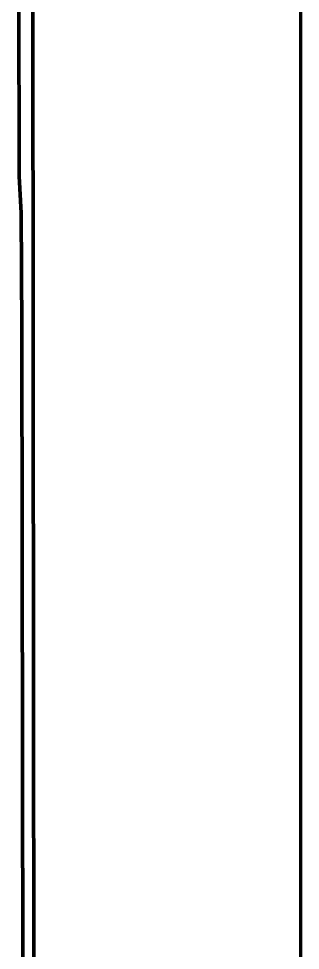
# Model space of a CAD drawing. Header units: millimetres. Extents: x 0 to 12.5, y 0 to 14.6.
# Drawn here: x 11.732 to 12.5, y 8.819 to 11.36 of the extents above; entities that cross this region are included whole.
import ezdxf

# ---------------------------------------------------------------- set-up
doc = ezdxf.new("R2010")
doc.units = ezdxf.units.MM
doc.layers.add('color#131313ff', color=7, linetype='CONTINUOUS', lineweight=100)
doc.layers.add('color#fcfcfcff', color=7, linetype='CONTINUOUS', lineweight=100)

msp = doc.modelspace()

# ---------------------------------------------------------------- linework, layer by layer
at = {"layer": 'color#131313ff'}
for p, q in [((11.7698, 13.1149), (11.7721, 9.5)), ((11.7331, 10.9305), (11.7319, 12.1112)), ((11.739, 10.8301), (11.7331, 10.9305)), ((11.7405, 10.514), (11.739, 10.8301)), ((11.7469, 6.8472), (11.7405, 10.514)), ((11.7721, 9.5), (11.7753, 7.9305))]:
    msp.add_line(p, q, dxfattribs=at)
at = {"layer": 'color#fcfcfcff'}
for p, q in [((12.5, 14.5972), (12.5, 0)), ((11.7721, 9.5), (11.7698, 13.1149)), ((11.7319, 12.1112), (11.7331, 10.9305)), ((11.7331, 10.9305), (11.739, 10.8301)), ((11.739, 10.8301), (11.7405, 10.514)), ((11.7405, 10.514), (11.7469, 6.8472)), ((11.7753, 7.9305), (11.7721, 9.5))]:
    msp.add_line(p, q, dxfattribs=at)

doc.saveas('drawing.dxf')
